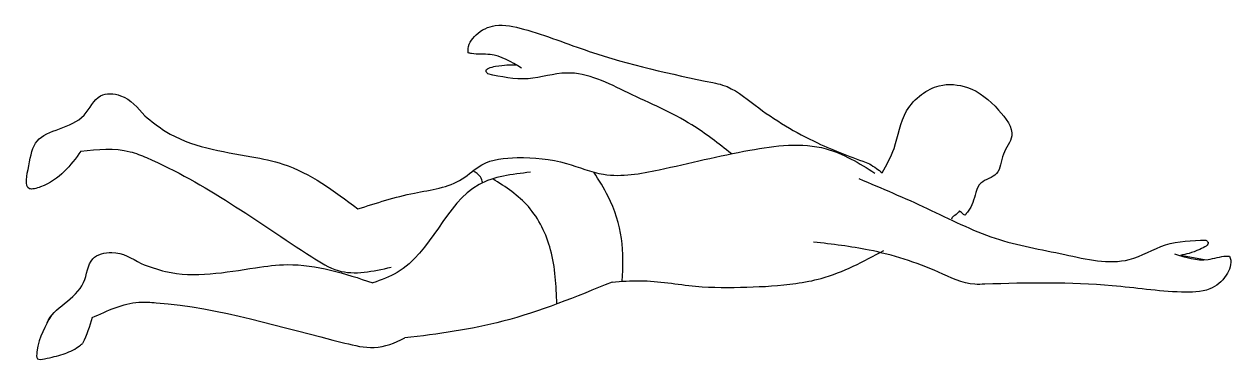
# Model space of a CAD drawing. Header units: millimetres. Extents: x 2442 to 4796, y -15179 to -14525.
import ezdxf

# ---------------------------------------------------------------- set-up
doc = ezdxf.new("R2010")
doc.units = ezdxf.units.MM
doc.header["$MEASUREMENT"] = 0
doc.layers.add('BUILDINGS', color=7, linetype='Continuous')
doc.layers.add('TMH_DRAWING', color=5, linetype='Continuous')

msp = doc.modelspace()

# ---------------------------------------------------------------- linework, layer by layer
at = {"layer": 'BUILDINGS'}
for points in [[(3307.6, -14580.6), (3307.3, -14576.5), (3322.8, -14545.7), (3360.3, -14527.5), (3415.3, -14534.2), (3543.5, -14577.8), (3784.5, -14638.8), (3803.5, -14643.4), (3866.7, -14682.7), (3988.3, -14756.3), (4089.5, -14796.8)], [(3411.4, -14610.3), (3350.1, -14584), (3314, -14582.1), (3307.6, -14580.6)], [(3345.7, -14621.9), (3342.3, -14616.7), (3361, -14606.9), (3400.5, -14604.3)], [(2552.8, -14772.3), (2474.1, -14842.1), (2452.3, -14845.5), (2451.1, -14800.8), (2467.2, -14752.6), (2559, -14702.2), (2591.1, -14664.3), (2630.1, -14664.3), (2677.2, -14703.3)], [(2677.2, -14703.3), (2717.2, -14733.4), (2885.7, -14783.4), (2946.6, -14797.7), (3092.6, -14885.1)], [(3092.6, -14885.1), (3202.7, -14854.1), (3295.9, -14826.5), (3333.9, -14799), (3402.7, -14785), (3499.2, -14796.4), (3571.4, -14817.4), (3679.5, -14808.6), (3856.4, -14770.5), (4005, -14767.7), (4100.4, -14815.1)], [(2552.8, -14772.3), (2648.8, -14773.4), (2680.5, -14785), (3002.5, -14978.5), (3054.2, -15005.2), (3157.6, -14998.5)], [(4089.5, -14796.8), (4103.5, -14806.3), (4114.3, -14814.5)], [(3428.8, -14813.4), (3328.7, -14837.5), (3169.1, -15009.1), (3121.9, -15029)], [(4069.1, -14825.9), (4201.9, -14884), (4334.7, -14942.1), (4470.3, -14973.9), (4596.1, -14983.5), (4666.6, -14955.2), (4745, -14945.7)], [(4297.1, -14852.9), (4282, -14889.6), (4277.2, -14895.7), (4276, -14896.9), (4273, -14895.7), (4265.2, -14889)], [(4265.2, -14889), (4256.2, -14897.5), (4250.8, -14901.7), (4249.4, -14904.7)], [(4745, -14945.7), (4749.5, -14950), (4733.6, -14963.9), (4695.8, -14975.7)], [(3587.9, -15027.5), (3642.8, -15024.9), (3750.9, -15035.6), (3850.9, -15037.4), (3946.4, -15030.3), (3995.6, -15020.4), (4117.7, -14965.9)], [(4791.6, -14977), (4792.9, -14980.9), (4785.1, -15014.4), (4752.9, -15040.9), (4697.8, -15047.2), (4562.9, -15034.8), (4314.4, -15031.8), (4294.8, -15031.8), (4224.2, -15008.3), (4088.8, -14965.2), (3980.9, -14949.5)], [(2670.1, -14991.5), (2717.7, -15006.9), (2893.3, -14999.7), (2955.5, -14993.6), (3121.9, -15029)], [(4683.9, -14972.4), (4749.6, -14983.6), (4785.1, -14977), (4791.6, -14977)]]:
    msp.add_spline(points, degree=3, dxfattribs=at)
for points, knots in [([(3820.5, -14777.5), (3795.6, -14757.4), (3733.7, -14709.4), (3624.2, -14663.2), (3516.4, -14606.3), (3423.1, -14638.2), (3371.8, -14627.4), (3345.7, -14621.9)], [211.142781, 211.142781, 211.142781, 211.142781, 314.664647, 465.845103, 602.745835, 685.130194, 770.878962, 770.878962, 770.878962, 770.878962]), ([(4114.3, -14814.5), (4122.9, -14799.1), (4144.2, -14761.1), (4151, -14700.7), (4188.7, -14661), (4229.8, -14639.1), (4290.4, -14645), (4336.9, -14683.5), (4379.1, -14738.6), (4345.7, -14776.7), (4345.9, -14820.6), (4306.4, -14829.3), (4298.8, -14845.2), (4297.1, -14852.9)], [0, 0, 0, 0, 57.481342, 141.324558, 188.192818, 230.011427, 289.509315, 371.007339, 432.429623, 475.00904, 518.308187, 556.83583, 580.883412, 580.883412, 580.883412, 580.883412]), ([(3335.8, -14833.8), (3334.9, -14829.8), (3331.6, -14820), (3322.8, -14814), (3316.9, -14810.8)], [13.248721, 13.248721, 13.248721, 13.248721, 26.66252, 47.536637, 47.536637, 47.536637, 47.536637]), ([(3480.3, -15070.3), (3478.9, -15034.8), (3476.2, -14967.6), (3432.1, -14876.3), (3380.7, -14842.1), (3355.3, -14826.3)], [0, 0, 0, 0, 115.096795, 218.077997, 313.903334, 313.903334, 313.903334, 313.903334]), ([(3607.6, -15026.1), (3609.3, -14998.2), (3611, -14941.6), (3587.3, -14868.6), (3562.5, -14828.5), (3552.2, -14813.1)], [21.586337, 21.586337, 21.586337, 21.586337, 111.933368, 205.269106, 265.524502, 265.524502, 265.524502, 265.524502]), ([(2487, -15107), (2487.1, -15106.7), (2497.5, -15078.5), (2564.2, -15053.7), (2565.5, -14978.6), (2622.7, -14963.4), (2652.1, -14980.8), (2670.1, -14991.5)], [240.527564, 240.527564, 240.527564, 240.527564, 241.765968, 355.417911, 409.284249, 451.612783, 517.995111, 517.995111, 517.995111, 517.995111]), ([(3587.9, -15027.5), (3517.8, -15056.3), (3387.5, -15109.9), (3248.5, -15129.2), (3183.8, -15136.5)], [0, 0, 0, 0, 245.297466, 456.192851, 456.192851, 456.192851, 456.192851]), ([(2574.7, -15097), (2604.5, -15083.1), (2644.8, -15064.3), (2814.6, -15074.3), (2960.4, -15121.5), (3126.9, -15161), (3164.5, -15146.5), (3183.8, -15136.5)], [0, 0, 0, 0, 104.195705, 140.848431, 548.424805, 611.568844, 680.422573, 680.422573, 680.422573, 680.422573]), ([(2494.9, -15093.3), (2483.2, -15113.2), (2469.2, -15136.6), (2465.2, -15180.4), (2492.3, -15174.9), (2515.9, -15170.1), (2542, -15158.6), (2553.2, -15149.4), (2555.8, -15147.1)], [0, 0, 0, 0, 81.766426, 96.786804, 110.989719, 151.781204, 187.551111, 198.869255, 198.869255, 198.869255, 198.869255])]:
    msp.add_open_spline(points, degree=3, knots=knots, dxfattribs=at)
msp.add_open_spline([(2574.7, -15097), (2569.4, -15114), (2564.1, -15131), (2555.8, -15147.1)], degree=3, dxfattribs=at)
at = {"layer": 'TMH_DRAWING'}
msp.add_lwpolyline([(4742.6, -14984.4), (4695.8, -14975.7)], dxfattribs=at)

doc.saveas('drawing.dxf')
